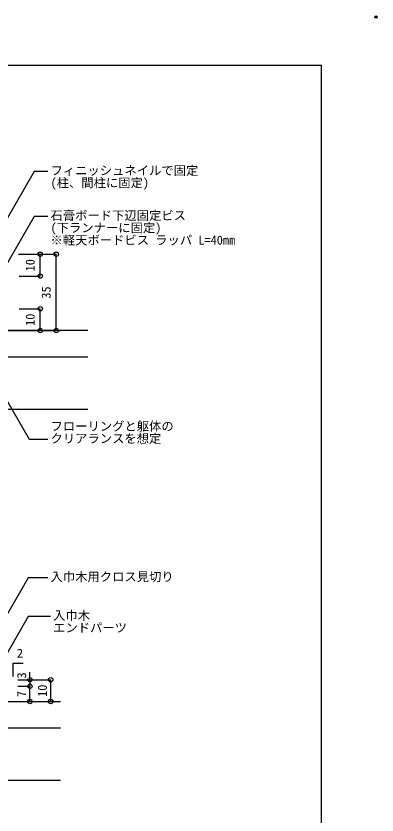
# Model space of a CAD drawing. Units: millimetres on the paper, with parts at other scales. Extents: x -210 to 210, y -149 to 149.
# Drawn here: x 127.6 to 210.2, y -34.3 to 148.8 of the extents above; entities that cross this region are included whole.
import ezdxf
from ezdxf.enums import TextEntityAlignment as Align

# ---------------------------------------------------------------- set-up
doc = ezdxf.new("R2010")
doc.units = ezdxf.units.MM
doc.header["$PDMODE"] = 32
doc.header["$PDSIZE"] = 0.5
doc.linetypes.add('CHAIN2', pattern=[12, 9, -1, 1, -1])
for name, color, linetype in [('0-0', 7, 'Continuous'), ('5-0', 254, 'Continuous'), ('6-0', 7, 'Continuous'), ('6-1', 4, 'Continuous')]:
    doc.layers.add(name, color=color, linetype=linetype)
doc.styles.add('ＭＳ ゴシック', font='')
doc.styles.get('ＭＳ ゴシック').set_extended_font_data('MS Gothic')

msp = doc.modelspace()

# ---------------------------------------------------------------- linework, layer by layer
at = {"layer": '0-0', "color": 2}
for p in [(-197.5, 137.5), (197.5, -137.5)]:
    msp.add_line(p, (197.5, 137.5), dxfattribs=at)
at = {"layer": '0-0'}
msp.add_point((210, 148.5), dxfattribs=at)
at = {"layer": '5-0', "color": 6, "linetype": 'CHAIN2'}
msp.add_line((36.61, 76.665), (137.772, 76.665), dxfattribs=at)
at = {"layer": '5-0', "color": 7}
for p, q in [((30.36, 70.665), (144.022, 70.665)), ((30.36, 58.665), (144.022, 58.665)), ((30.36, -8.335), (137.772, -8.335)), ((30.36, -14.335), (137.772, -14.335)), ((30.36, -26.335), (137.772, -26.335))]:
    msp.add_line(p, q, dxfattribs=at)
msp.add_lwpolyline([(144.022, 76.665), (120.691, 76.665), (120.691, 70.665)], dxfattribs=at)
at = {"layer": '6-0', "color": 6}
for points in [[(134.864, 51.694), (130.644, 51.694), (119.691, 70.665)], [(135.459, 11.158), (130.359, 11.158), (121.414, -4.335)]]:
    msp.add_lwpolyline(points, dxfattribs=at)
at = {"layer": '6-1'}
for p, q in [((128.131, 94.165), (136.778, 94.165)), ((128.131, 94.165), (133.115, 94.165)), ((133.115, 89.165), (133.115, 94.165)), ((136.778, 76.665), (136.778, 94.165)), ((128.281, 89.165), (133.115, 89.165)), ((128.281, 81.665), (133.115, 81.665)), ((133.115, 76.665), (133.115, 81.665)), ((128.281, 76.665), (136.778, 76.665)), ((128.281, 76.665), (133.115, 76.665)), ((130.743, -3.335), (130.743, -1.629)), ((128.36, -3.335), (130.743, -3.335)), ((130.743, -3.335), (130.743, -4.835)), ((135.501, -8.335), (135.501, -3.335)), ((127.96, -4.835), (130.743, -4.835)), ((127.96, -4.835), (130.743, -4.835)), ((130.743, -8.335), (130.743, -4.835)), ((128.36, -8.335), (130.743, -8.335)), ((128.36, -8.335), (135.501, -8.335))]:
    msp.add_line(p, q, dxfattribs=at)
for centre in [(133.115, 94.165), (136.778, 94.165), (133.115, 89.165), (133.115, 81.665), (133.115, 76.665), (136.778, 76.665), (130.743, -3.335), (135.501, -3.335), (130.743, -4.835), (130.743, -8.335), (135.501, -8.335)]:
    msp.add_circle(centre, 0.5, dxfattribs=at)

# ---------------------------------------------------------------- next in the draw order: wipeouts: each hides what was drawn before it
at = {"color": 7}
for points in [[(132.46, 90.226), (129.638, 90.226), (129.638, 93.104), (132.46, 93.104)], [(136.124, 83.976), (133.301, 83.976), (133.301, 86.854), (136.124, 86.854)], [(132.46, 77.726), (129.638, 77.726), (129.638, 80.604), (132.46, 80.604)], [(130.493, -3.097), (127.671, -3.097), (127.671, -1.629), (130.493, -1.629)], [(135.251, -7.274), (132.429, -7.274), (132.429, -4.396), (135.251, -4.396)], [(130.493, -7.319), (127.671, -7.319), (127.671, -5.851), (130.493, -5.851)]]:
    msp.add_wipeout(points, dxfattribs=at)
for points in [[(135.459, 50.283), (135.459, 55.927), (163.991, 55.927), (163.991, 50.283)], [(153.297, 12.569), (153.297, 6.924), (136.054, 6.924), (136.054, 12.569)]]:
    msp.add_wipeout(points)

# ---------------------------------------------------------------- next in the draw order: linework, layer by layer
at = {"layer": '6-0', "color": 6}
for points in [[(134.864, 113.109), (131.689, 113.109), (117.807, 89.065)], [(134.864, 102.804), (131.689, 102.804), (121.803, 85.682)]]:
    msp.add_lwpolyline(points, dxfattribs=at)
at = {"layer": '6-1'}
msp.add_line((127.96, -3.335), (135.501, -3.335), dxfattribs=at)
msp.add_lwpolyline([(126.941, -2.614), (126.941, 0.425), (129.184, 0.425)], dxfattribs=at)
msp.add_circle((130.743, -4.835), 0.5, dxfattribs=at)

# ---------------------------------------------------------------- next in the draw order: texts
at = {"layer": '6-0', "style": 'ＭＳ ゴシック'}
for s, p in [('フローリングと躯体の', (135.459, 53.105)), ('クリアランスを想定', (135.459, 50.283)), ('入巾木', (136.054, 9.746)), ('エンドパーツ', (136.054, 6.924))]:
    msp.add_text(s, height=2.069, dxfattribs=at).set_placement(p, align=Align.BOTTOM_LEFT)
at = {"layer": '6-1', "style": 'ＭＳ ゴシック'}
for s, p in [('10', (132.46, 90.226)), ('35', (136.124, 83.976)), ('10', (132.46, 77.726)), ('10', (135.251, -7.274)), ('7', (130.493, -7.319))]:
    msp.add_text(s, height=2.069, rotation=90, dxfattribs=at).set_placement(p, align=Align.BOTTOM_LEFT)
at = {"layer": '6-1', "style": 'ＭＳ ゴシック', "width": 1.05}
msp.add_text('3', height=2.069, rotation=90, dxfattribs=at).set_placement((130.493, -3.097), align=Align.BOTTOM_LEFT)

# ---------------------------------------------------------------- next in the draw order: wipeouts: each hides what was drawn before it
for points in [[(169.636, 114.52), (169.636, 108.876), (135.459, 108.876), (135.459, 114.52)], [(178.102, 104.215), (178.102, 95.748), (135.459, 95.748), (135.459, 104.215)]]:
    msp.add_wipeout(points)
at = {"color": 7}
msp.add_wipeout([(127.716, 1.079), (127.716, 3.901), (129.184, 3.901), (129.184, 1.079)], dxfattribs=at)

# ---------------------------------------------------------------- next in the draw order: linework, layer by layer
at = {"layer": '6-0', "color": 6}
msp.add_lwpolyline([(134.864, 20.019), (130.359, 20.019), (116.236, -4.442)], dxfattribs=at)

# ---------------------------------------------------------------- next in the draw order: texts
at = {"layer": '6-0', "style": 'ＭＳ ゴシック'}
for s, p in [('フィニッシュネイルで固定', (135.459, 111.698)), ('(柱、間柱に固定)', (135.459, 108.876)), ('石膏ボード下辺固定ビス', (135.459, 101.393)), ('(下ランナーに固定)', (135.459, 98.57)), ('※軽天ボードビス ラッパ L=40㎜', (135.459, 95.748))]:
    msp.add_text(s, height=2.069, dxfattribs=at).set_placement(p, align=Align.BOTTOM_LEFT)
at = {"layer": '6-1', "style": 'ＭＳ ゴシック', "width": 1.05}
msp.add_text('2', height=2.069, dxfattribs=at).set_placement((127.716, 1.079), align=Align.BOTTOM_LEFT)

# ---------------------------------------------------------------- next in the draw order: wipeouts: each hides what was drawn before it
msp.add_wipeout([(163.991, 21.43), (163.991, 18.608), (135.459, 18.608), (135.459, 21.43)])

# ---------------------------------------------------------------- next in the draw order: texts
at = {"layer": '6-0', "style": 'ＭＳ ゴシック'}
msp.add_text('入巾木用クロス見切り', height=2.069, dxfattribs=at).set_placement((135.459, 18.608), align=Align.BOTTOM_LEFT)

doc.saveas('drawing.dxf')
